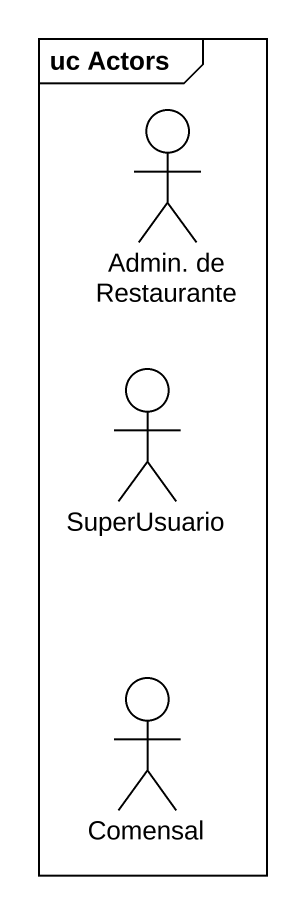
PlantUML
@startuml
mainframe uc Actors
actor "Admin. de Restaurante" as Admin_de_Restaurante
actor SuperUsuario
actor Comensal
@enduml
